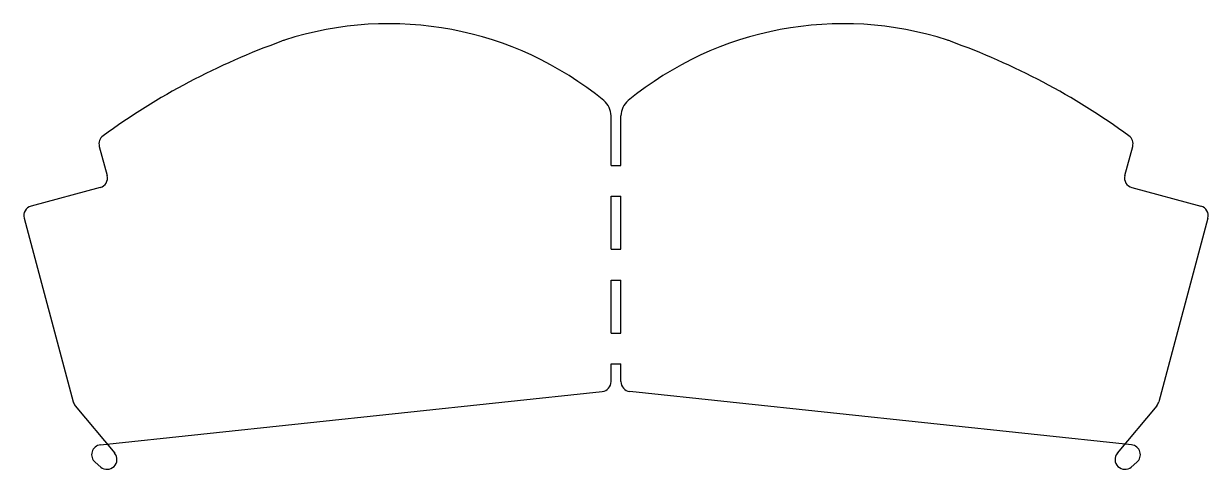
# Model space of a CAD drawing. Header units: millimetres. Extents: x -131 to 110, y -24 to 66.
import ezdxf

# ---------------------------------------------------------------- set-up
doc = ezdxf.new("R2010")
doc.units = ezdxf.units.MM

msp = doc.modelspace()

# ---------------------------------------------------------------- linework, layer by layer
for p, q in [((-11.5, 37.12), (-11.5, 47.16)), ((-9.5, 37.12), (-9.5, 47.16)), ((-115.18, 40.98), (-113.6, 35.07)), ((92.6, 35.07), (94.18, 40.98)), ((-11.5, 37.12), (-9.5, 37.12)), ((-115.02, 32.62), (-129.02, 28.87)), ((94.02, 32.62), (108.02, 28.87)), ((-11.5, 20.12), (-11.5, 30.88)), ((-11.5, 30.88), (-9.5, 30.88)), ((-9.5, 20.12), (-9.5, 30.88)), ((-130.44, 26.42), (-120.45, -10.83)), ((109.44, 26.42), (99.45, -10.83)), ((-11.5, 20.12), (-9.5, 20.12)), ((-11.5, 3.12), (-11.5, 13.88)), ((-11.5, 13.88), (-9.5, 13.88)), ((-9.5, 3.12), (-9.5, 13.88)), ((-11.5, 3.12), (-9.5, 3.12)), ((-11.5, -6.7), (-11.5, -3.12)), ((-11.5, -3.12), (-9.5, -3.12)), ((-9.5, -6.7), (-9.5, -3.12)), ((-114.96, -19.53), (-13.29, -8.69)), ((93.96, -19.53), (-7.71, -8.69)), ((-120.06, -11.59), (-112.07, -21.2)), ((99.06, -11.59), (91.07, -21.2)), ((-114.89, -24.01), (-116.03, -23.05)), ((93.89, -24.01), (95.03, -23.05))]:
    msp.add_line(p, q)
for centre, radius, start, end in [((-56.54, -2.86), 68.7, 50.6312, 107.9236), ((35.54, -2.86), 68.7, 72.0764, 129.3688), ((-76.45, 58.7), 4, 107.9236, 116.6314), ((55.45, 58.7), 4, 423.3686, 72.0764), ((-29.61, -73.29), 144.02, 109.7342, 126.0798), ((8.61, -73.29), 144.02, 53.9202, 70.2658), ((-15.5, 47.16), 4, 0, 50.6312), ((-5.5, 47.16), 4, 129.3688, 180), ((-113.25, 41.49), 2, 126.0798, 195), ((92.25, 41.49), 2, 345, 53.9202), ((-115.53, 34.55), 2, 285, 15), ((94.53, 34.55), 2, 165, 255), ((-128.5, 26.93), 2, 105, 195), ((107.5, 26.93), 2, 345, 75), ((-13.5, -6.7), 2, 276.0879, 0), ((-7.5, -6.7), 2, 180, 263.9121), ((-118.52, -10.31), 2, 195, 219.7574), ((97.52, -10.31), 2, 320.2426, 345), ((-114.74, -21.52), 2, 96.0879, 230), ((-113.61, -22.48), 2, 230, 39.7574), ((92.61, -22.48), 2, 140.2426, 310), ((93.74, -21.52), 2, 310, 83.9121)]:
    msp.add_arc(centre, radius, start, end)

doc.saveas('drawing.dxf')
